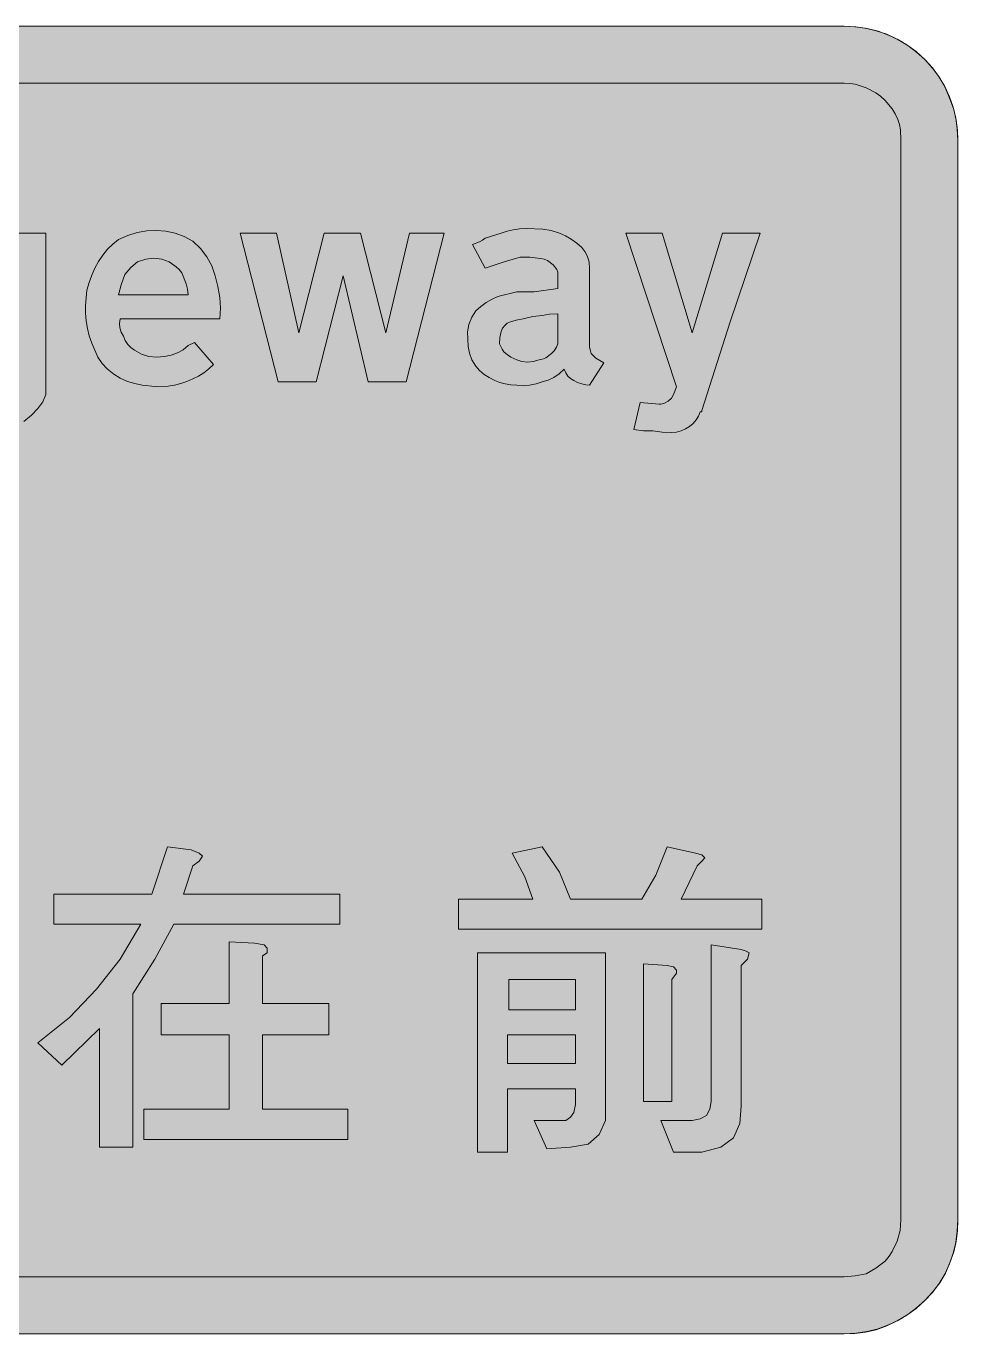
# Model space of a CAD drawing. Header units: metres. Extents: x 22 to 546, y 13 to 261.
# Drawn here: x 369.3 to 546.2, y 12.9 to 261 of the extents above; entities that cross this region are included whole.
import ezdxf

# ---------------------------------------------------------------- set-up
doc = ezdxf.new("R2010")
doc.units = ezdxf.units.M
for name, color, linetype, true_color in [('FILL_BLUE_0000FF', 7, 'Continuous', 0x0000ff), ('FILL_WHITE_FFFFFF', 7, 'Continuous', 0xffffff), ('STROKE_BLUE_0000FF', 7, 'Continuous', 0x0000ff)]:
    doc.layers.add(name, color=color, linetype=linetype, true_color=true_color)

msp = doc.modelspace()

# ---------------------------------------------------------------- hatches: boundary and pattern name
at = {"layer": 'FILL_BLUE_0000FF', "true_color": 0x0000ff}
h = msp.add_hatch(color=7, dxfattribs=at)
h.dxf.hatch_style = 1
h.paths.add_polyline_path([(524.55, 250.2), (525.63, 250.14), (526.65, 249.97), (528.75, 249.3), (530.55, 248.32), (531.45, 247.7), (532.35, 246.9), (533.66, 245.33), (534.25, 244.37), (534.75, 243.3), (535.1, 242.35), (535.28, 241.35), (535.35, 239.4), (535.35, 34.5), (535.18, 32.48), (534.64, 30.49), (533.7, 28.55), (533.08, 27.61), (532.35, 26.7), (530.55, 25.39), (528.75, 24.3), (526.65, 23.89), (524.55, 23.7), (43.35, 23.7), (41.46, 23.87), (39.49, 24.41), (38.51, 24.83), (37.57, 25.35), (36.68, 25.97), (35.85, 26.7), (35.05, 27.6), (34.43, 28.54), (33.45, 30.6), (33.06, 31.55), (32.77, 32.55), (32.61, 33.55), (32.55, 34.5), (32.55, 239.4), (32.61, 240.41), (32.77, 241.42), (33.04, 242.41), (33.41, 243.38), (34.45, 245.22), (35.85, 246.9), (36.68, 247.73), (37.57, 248.43), (38.51, 249), (39.49, 249.45), (40.48, 249.79), (41.46, 250.02), (43.35, 250.2), (524.55, 250.2)])
at = {"layer": 'FILL_WHITE_FFFFFF', "true_color": 0xffffff}
h = msp.add_hatch(color=7, dxfattribs=at)
h.dxf.hatch_style = 1
h.paths.add_polyline_path([(526.58, 260.89), (528.6, 260.59), (530.63, 260.11), (532.65, 259.5), (534.62, 258.54), (536.48, 257.44), (538.22, 256.17), (539.85, 254.7), (541.36, 253.02), (542.7, 251.17), (543.82, 249.22), (544.65, 247.2), (545.39, 245.18), (545.85, 243.19), (546.08, 241.25), (546.15, 239.4), (546.15, 34.5), (546.08, 32.48), (545.85, 30.45), (545.39, 28.43), (544.65, 26.4), (543.82, 24.43), (542.7, 22.57), (541.36, 20.83), (539.85, 19.2), (538.22, 17.73), (536.48, 16.46), (534.62, 15.36), (532.65, 14.4), (530.63, 13.66), (528.6, 13.2), (526.58, 12.97), (524.55, 12.9), (43.35, 12.9), (41.5, 12.97), (39.56, 13.2), (37.57, 13.66), (35.55, 14.4), (33.58, 15.36), (31.69, 16.46), (29.85, 17.73), (28.05, 19.2), (26.58, 20.83), (25.31, 22.57), (24.21, 24.43), (23.25, 26.4), (22.64, 28.43), (22.16, 30.45), (21.86, 32.48), (21.75, 34.5), (21.75, 239.4), (21.86, 241.25), (22.16, 243.19), (22.64, 245.18), (23.25, 247.2), (24.21, 249.22), (25.31, 251.17), (26.58, 253.02), (28.05, 254.7), (29.85, 256.17), (31.69, 257.44), (33.58, 258.54), (35.55, 259.5), (37.57, 260.11), (39.56, 260.59), (41.5, 260.89), (43.35, 261), (524.55, 261), (526.58, 260.89)])
h = msp.add_hatch(color=7, dxfattribs=at)
h.dxf.hatch_style = 1
h.paths.add_polyline_path([(373.05, 221.7), (373.05, 192.3), (373.05, 191.7), (373.05, 191.1), (372.44, 189.75), (371.51, 188.44), (370.31, 187.18), (368.85, 186), (367.18, 185.21), (365.36, 184.61), (363.49, 184.19), (361.65, 183.9), (360.17, 183.84), (358.68, 183.9), (357.17, 184.05), (355.65, 184.31), (352.62, 185.12), (349.65, 186.3), (351.45, 191.7), (353.7, 190.84), (355.95, 190.2), (357.08, 189.81), (358.2, 189.56), (359.33, 189.48), (360.45, 189.6), (361.53, 189.66), (362.52, 189.82), (363.41, 190.07), (364.2, 190.43), (364.87, 190.86), (365.43, 191.37), (365.86, 191.95), (366.15, 192.6), (366.3, 192.79), (366.45, 193.2), (366.45, 193.8), (366.45, 196.5), (366.45, 197.1), (365.55, 196.5), (363.83, 195.98), (362.4, 195.71), (361.05, 195.6), (359.03, 195.82), (357, 196.36), (355.88, 196.81), (354.75, 197.4), (353.52, 198.06), (352.33, 198.93), (351.21, 200.02), (350.21, 201.34), (349.37, 202.89), (348.72, 204.7), (348.3, 206.76), (348.15, 209.1), (348.3, 211.42), (348.72, 213.46), (349.37, 215.23), (350.21, 216.75), (351.21, 218.05), (352.33, 219.14), (353.52, 220.05), (354.75, 220.8), (355.88, 221.3), (357, 221.67), (359.03, 222.11), (361.05, 222.3), (362.59, 222.23), (363.45, 222.05), (364.35, 221.7), (365.7, 221.06), (367.05, 220.2), (367.05, 221.7), (373.05, 221.7)])
h.paths.add_polyline_path([(359.06, 215.92), (357.9, 215.4), (356.74, 214.54), (356.21, 213.96), (355.73, 213.26), (355.33, 212.44), (355.02, 211.48), (354.82, 210.37), (354.75, 209.1), (354.82, 207.78), (355.02, 206.62), (355.33, 205.62), (355.73, 204.76), (356.21, 204.04), (356.74, 203.43), (357.9, 202.54), (359.06, 202), (360.07, 201.72), (361.05, 201.6), (361.99, 201.72), (362.95, 202), (364.05, 202.54), (365.15, 203.43), (365.66, 204.04), (366.11, 204.76), (366.5, 205.62), (366.79, 206.62), (366.98, 207.78), (367.05, 209.1), (366.98, 210.37), (366.79, 211.48), (366.5, 212.44), (366.11, 213.26), (365.66, 213.96), (365.15, 214.54), (364.05, 215.4), (362.95, 215.92), (361.99, 216.19), (361.05, 216.3), (360.07, 216.19), (359.06, 215.92)], flags=16)
h = msp.add_hatch(color=7, dxfattribs=at)
h.dxf.hatch_style = 1
h.paths.add_polyline_path([(388.54, 193.61), (387.17, 194.21), (385.95, 195), (384.71, 195.96), (383.7, 197.02), (382.91, 198.21), (382.35, 199.5), (381.74, 200.86), (381.27, 202.25), (380.93, 203.66), (380.7, 205.09), (380.59, 206.53), (380.58, 207.98), (380.85, 210.9), (381.24, 212.35), (381.75, 213.75), (382.35, 215.1), (383.06, 216.37), (383.87, 217.57), (384.77, 218.66), (385.77, 219.64), (386.85, 220.5), (388.58, 221.29), (390.36, 221.85), (392.18, 222.17), (394.01, 222.26), (395.83, 222.11), (397.61, 221.72), (399.32, 221.09), (400.95, 220.2), (402.41, 218.79), (403.61, 217.24), (404.54, 215.52), (405.15, 213.6), (405.71, 211.58), (406.05, 209.55), (406.16, 207.52), (406.05, 205.5), (387.15, 205.5), (387.03, 204.6), (387.11, 203.74), (387.36, 202.93), (387.75, 202.2), (388.08, 201.36), (388.58, 200.62), (389.18, 200.01), (389.85, 199.5), (391.2, 198.76), (392.59, 198.34), (394.03, 198.19), (395.55, 198.3), (396.84, 198.59), (398.03, 199.01), (399.09, 199.61), (400.05, 200.4), (401.25, 201), (404.85, 196.8), (403.95, 195.96), (403.01, 195.22), (402.02, 194.61), (400.95, 194.1), (399.81, 193.59), (398.65, 193.2), (397.46, 192.9), (396.26, 192.71), (393.82, 192.62), (391.35, 192.9), (389.96, 193.19), (388.54, 193.61)])
h.paths.add_polyline_path([(399.95, 211.08), (399.68, 212.1), (398.85, 214.2), (398.35, 214.82), (397.76, 215.36), (396.45, 216.3), (395.05, 216.81), (393.56, 216.97), (392.02, 216.81), (390.45, 216.3), (389.14, 215.21), (388.05, 213.9), (387.34, 211.95), (386.85, 210), (400.05, 210), (399.95, 211.08)], flags=16)
h = msp.add_hatch(color=7, dxfattribs=at)
h.dxf.hatch_style = 1
h.paths.add_polyline_path([(421.05, 202.8), (425.85, 221.7), (429.45, 221.7), (432.75, 221.7), (437.55, 202.8), (442.05, 221.7), (448.65, 221.7), (441.45, 193.5), (434.25, 193.5), (429.45, 213.6), (424.35, 193.5), (417.15, 193.5), (409.95, 221.7), (416.85, 221.7), (421.05, 202.8)])
h = msp.add_hatch(color=7, dxfattribs=at)
h.dxf.hatch_style = 1
h.paths.add_polyline_path([(475.53, 192.96), (474.75, 193.13), (473.97, 193.41), (473.25, 193.8), (472.63, 194.13), (472.13, 194.62), (471.73, 195.23), (471.45, 195.9), (470.5, 195.06), (469.46, 194.36), (468.37, 193.83), (467.25, 193.5), (466.08, 193.11), (464.85, 192.86), (463.62, 192.78), (462.45, 192.9), (461.33, 192.96), (460.24, 193.13), (459.2, 193.41), (458.25, 193.8), (457.18, 194.31), (456.23, 194.92), (455.38, 195.66), (454.65, 196.5), (453.91, 197.68), (453.45, 198.94), (453.22, 200.25), (453.15, 201.6), (453.09, 202.99), (453.34, 204.41), (453.87, 205.78), (454.65, 207), (455.6, 207.84), (456.64, 208.58), (457.73, 209.19), (458.85, 209.7), (462.45, 210.6), (465.75, 210.6), (470.25, 211.2), (470.25, 212.4), (470.25, 213.9), (470.19, 214.35), (470.03, 214.8), (469.35, 215.7), (468.26, 216.53), (467.62, 216.8), (466.95, 216.9), (464.89, 217.16), (463.05, 217.2), (460.05, 216.3), (456.45, 215.1), (454.05, 219.6), (455.36, 220.09), (455.95, 220.4), (456.45, 220.8), (459.45, 221.7), (460.58, 222.09), (461.74, 222.37), (462.95, 222.54), (464.25, 222.6), (467.4, 222.49), (468.98, 222.22), (470.55, 221.7), (471.67, 221.19), (472.76, 220.57), (473.8, 219.84), (474.75, 219), (475.36, 218.22), (475.84, 217.27), (476.14, 216.22), (476.25, 215.1), (476.25, 212.1), (476.25, 209.1), (476.25, 200.1), (476.4, 199.39), (476.55, 198.9), (477.45, 198), (478.95, 197.1), (476.25, 192.9), (475.53, 192.96)])
h.paths.add_polyline_path([(464.44, 197.25), (465.53, 197.36), (466.65, 197.7), (467.32, 197.8), (467.96, 198.07), (469.05, 198.9), (469.5, 199.39), (469.95, 200.1), (470.21, 200.7), (470.25, 201.3), (470.25, 206.4), (468.64, 206.36), (467.25, 206.1), (465.45, 205.91), (463.65, 205.5), (462.34, 205.2), (461.25, 204.9), (460.63, 204.62), (460.13, 204.23), (459.73, 203.72), (459.45, 203.1), (459.19, 201.9), (459.15, 200.7), (459.64, 199.69), (459.95, 199.22), (460.35, 198.9), (461.29, 198.19), (462.45, 197.7), (463.4, 197.36), (464.44, 197.25)], flags=16)
h = msp.add_hatch(color=7, dxfattribs=at)
h.dxf.hatch_style = 1
h.paths.add_polyline_path([(492.75, 192.6), (483.15, 221.7), (490.05, 221.7), (495.75, 202.8), (501.45, 221.7), (508.65, 221.7), (502.95, 204.9), (497.55, 188.1), (497.55, 187.8), (497.25, 187.8), (496.94, 187.03), (496.49, 186.3), (495.91, 185.64), (495.23, 185.06), (494.46, 184.58), (493.62, 184.21), (492.75, 183.98), (491.85, 183.9), (490.05, 183.94), (488.25, 184.2), (486.45, 184.24), (484.65, 184.5), (485.85, 189.6), (489.45, 189.3), (489.75, 189.3), (490.46, 189.45), (491.18, 189.86), (491.78, 190.44), (492.15, 191.1), (492.75, 192.6)])
h = msp.add_hatch(color=7, dxfattribs=at)
h.dxf.hatch_style = 1
h.paths.add_polyline_path([(374.55, 96.3), (393.15, 96.3), (396.15, 105.3), (400.65, 104.7), (402.15, 104.1), (402.75, 103.5), (402.15, 102.6), (400.95, 101.7), (399.15, 96.3), (428.85, 96.3), (428.85, 90.6), (397.35, 90.6), (393.75, 84), (389.55, 77.4), (389.55, 48.3), (383.25, 48.3), (383.25, 70.8), (376.05, 63.9), (371.55, 68.1), (377.55, 72.9), (382.65, 78.3), (387.15, 84), (391.05, 90.6), (374.55, 90.6), (374.55, 96.3)])
h = msp.add_hatch(color=7, dxfattribs=at)
h.dxf.hatch_style = 1
h.paths.add_polyline_path([(463.95, 99.6), (461.55, 104.1), (467.25, 105.3), (470.55, 100.5), (472.65, 95.4), (486.15, 95.4), (488.85, 99.9), (490.95, 105.3), (496.35, 104.1), (497.55, 103.8), (498.15, 103.2), (497.55, 102.6), (496.65, 101.7), (493.65, 95.4), (508.95, 95.4), (508.95, 89.7), (451.35, 89.7), (451.35, 95.4), (465.45, 95.4), (463.95, 99.6)])
h = msp.add_hatch(color=7, dxfattribs=at)
h.dxf.hatch_style = 1
h.paths.add_polyline_path([(394.95, 75.6), (407.85, 75.6), (407.85, 87.3), (412.65, 87), (414.45, 86.7), (415.05, 86.1), (415.05, 85.2), (414.15, 84.6), (414.15, 75.6), (426.75, 75.6), (426.75, 69.6), (414.15, 69.6), (414.15, 55.5), (430.35, 55.5), (430.35, 49.8), (391.65, 49.8), (391.65, 55.5), (407.85, 55.5), (407.85, 69.6), (394.95, 69.6), (394.95, 75.6)])
h = msp.add_hatch(color=7, dxfattribs=at)
h.dxf.hatch_style = 1
h.paths.add_polyline_path([(479.25, 53.4), (478.05, 50.7), (475.95, 48.9), (472.65, 48.3), (468.15, 48), (465.75, 53.4), (470.25, 53.4), (471.75, 53.4), (472.65, 54), (473.25, 54.9), (473.55, 56.4), (473.55, 59.4), (460.65, 59.4), (460.65, 47.4), (454.95, 47.4), (454.95, 85.2), (479.25, 85.2), (479.25, 57.3), (479.25, 53.4)])
h.paths.add_polyline_path([(460.65, 69.6), (460.65, 64.2), (473.55, 64.2), (473.55, 69.6), (460.65, 69.6)], flags=16)
h.paths.add_polyline_path([(473.55, 80.1), (460.95, 80.1), (460.95, 74.4), (473.55, 74.4), (473.55, 80.1)], flags=16)
h = msp.add_hatch(color=7, dxfattribs=at)
h.dxf.hatch_style = 1
h.paths.add_polyline_path([(505.05, 85.8), (505.95, 85.5), (506.55, 85.2), (506.25, 84), (505.05, 82.8), (505.05, 56.1), (504.75, 52.8), (503.55, 50.1), (501.15, 48.3), (497.55, 47.4), (492.15, 47.4), (489.75, 53.4), (495.75, 53.4), (497.25, 53.7), (498.45, 54.3), (499.05, 55.5), (499.35, 57), (499.35, 86.7), (505.05, 85.8)])
h = msp.add_hatch(color=7, dxfattribs=at)
h.dxf.hatch_style = 1
h.paths.add_polyline_path([(490.95, 82.8), (492.15, 82.5), (492.75, 81.9), (492.75, 81.3), (491.85, 80.1), (491.85, 57), (486.45, 57), (486.45, 83.1), (490.95, 82.8)])

# ---------------------------------------------------------------- linework, layer by layer
at = {"layer": 'FILL_BLUE_0000FF', "lineweight": 0, "true_color": 0x0000ff}
msp.add_lwpolyline([(43.35, 250.2), (524.55, 250.2), (525.63, 250.14), (526.65, 249.97), (528.75, 249.3), (530.55, 248.32), (531.45, 247.7), (532.35, 246.9), (533.66, 245.33), (534.25, 244.37), (534.75, 243.3), (535.1, 242.35), (535.28, 241.35), (535.35, 239.4), (535.35, 34.5), (535.18, 32.48), (534.64, 30.49), (533.7, 28.55), (533.08, 27.61), (532.35, 26.7), (530.55, 25.39), (528.75, 24.3), (526.65, 23.89), (524.55, 23.7), (43.35, 23.7)], dxfattribs=at)
at = {"layer": 'FILL_WHITE_FFFFFF', "lineweight": 0, "true_color": 0xffffff}
for points in [[(43.35, 261), (524.55, 261), (526.58, 260.89), (528.6, 260.59), (530.63, 260.11), (532.65, 259.5), (534.62, 258.54), (536.48, 257.44), (538.22, 256.17), (539.85, 254.7), (541.36, 253.02), (542.7, 251.17), (543.82, 249.22), (544.65, 247.2), (545.39, 245.18), (545.85, 243.19), (546.08, 241.25), (546.15, 239.4), (546.15, 34.5), (546.08, 32.48), (545.85, 30.45), (545.39, 28.43), (544.65, 26.4), (543.82, 24.43), (542.7, 22.57), (541.36, 20.83), (539.85, 19.2), (538.22, 17.73), (536.48, 16.46), (534.62, 15.36), (532.65, 14.4), (530.63, 13.66), (528.6, 13.2), (526.58, 12.97), (524.55, 12.9), (43.35, 12.9)], [(367.05, 221.7), (373.05, 221.7), (373.05, 192.3), (373.05, 191.7), (373.05, 191.1), (372.44, 189.75), (371.51, 188.44), (370.31, 187.18), (368.85, 186)]]:
    msp.add_lwpolyline(points, dxfattribs=at)
for points in [[(388.54, 193.61), (387.17, 194.21), (385.95, 195), (384.71, 195.96), (383.7, 197.02), (382.91, 198.21), (382.35, 199.5), (381.74, 200.86), (381.27, 202.25), (380.93, 203.66), (380.7, 205.09), (380.59, 206.53), (380.58, 207.98), (380.85, 210.9), (381.24, 212.35), (381.75, 213.75), (382.35, 215.1), (383.06, 216.37), (383.87, 217.57), (384.77, 218.66), (385.77, 219.64), (386.85, 220.5), (388.58, 221.29), (390.36, 221.85), (392.18, 222.17), (394.01, 222.26), (395.83, 222.11), (397.61, 221.72), (399.32, 221.09), (400.95, 220.2), (402.41, 218.79), (403.61, 217.24), (404.54, 215.52), (405.15, 213.6), (405.71, 211.58), (406.05, 209.55), (406.16, 207.52), (406.05, 205.5), (387.15, 205.5), (387.03, 204.6), (387.11, 203.74), (387.36, 202.93), (387.75, 202.2), (388.08, 201.36), (388.58, 200.62), (389.18, 200.01), (389.85, 199.5), (391.2, 198.76), (392.59, 198.34), (394.03, 198.19), (395.55, 198.3), (396.84, 198.59), (398.03, 199.01), (399.09, 199.61), (400.05, 200.4), (401.25, 201), (404.85, 196.8), (403.95, 195.96), (403.01, 195.22), (402.02, 194.61), (400.95, 194.1), (399.81, 193.59), (398.65, 193.2), (397.46, 192.9), (396.26, 192.71), (393.82, 192.62), (391.35, 192.9), (389.96, 193.19)], [(421.05, 202.8), (425.85, 221.7), (429.45, 221.7), (432.75, 221.7), (437.55, 202.8), (442.05, 221.7), (448.65, 221.7), (441.45, 193.5), (434.25, 193.5), (429.45, 213.6), (424.35, 193.5), (417.15, 193.5), (409.95, 221.7), (416.85, 221.7)], [(475.53, 192.96), (474.75, 193.13), (473.97, 193.41), (473.25, 193.8), (472.63, 194.13), (472.13, 194.62), (471.73, 195.23), (471.45, 195.9), (470.5, 195.06), (469.46, 194.36), (468.37, 193.83), (467.25, 193.5), (466.08, 193.11), (464.85, 192.86), (463.62, 192.78), (462.45, 192.9), (461.33, 192.96), (460.24, 193.13), (459.2, 193.41), (458.25, 193.8), (457.18, 194.31), (456.23, 194.92), (455.38, 195.66), (454.65, 196.5), (453.91, 197.68), (453.45, 198.94), (453.22, 200.25), (453.15, 201.6), (453.09, 202.99), (453.34, 204.41), (453.87, 205.78), (454.65, 207), (455.6, 207.84), (456.64, 208.58), (457.73, 209.19), (458.85, 209.7), (462.45, 210.6), (465.75, 210.6), (470.25, 211.2), (470.25, 212.4), (470.25, 213.9), (470.19, 214.35), (470.03, 214.8), (469.35, 215.7), (468.26, 216.53), (467.62, 216.8), (466.95, 216.9), (464.89, 217.16), (463.05, 217.2), (460.05, 216.3), (456.45, 215.1), (454.05, 219.6), (455.36, 220.09), (455.95, 220.4), (456.45, 220.8), (459.45, 221.7), (460.58, 222.09), (461.74, 222.37), (462.95, 222.54), (464.25, 222.6), (467.4, 222.49), (468.98, 222.22), (470.55, 221.7), (471.67, 221.19), (472.76, 220.57), (473.8, 219.84), (474.75, 219), (475.36, 218.22), (475.84, 217.27), (476.14, 216.22), (476.25, 215.1), (476.25, 212.1), (476.25, 209.1), (476.25, 200.1), (476.4, 199.39), (476.55, 198.9), (477.45, 198), (478.95, 197.1), (476.25, 192.9)], [(492.75, 192.6), (483.15, 221.7), (490.05, 221.7), (495.75, 202.8), (501.45, 221.7), (508.65, 221.7), (502.95, 204.9), (497.55, 188.1), (497.55, 187.8), (497.25, 187.8), (496.94, 187.03), (496.49, 186.3), (495.91, 185.64), (495.23, 185.06), (494.46, 184.58), (493.62, 184.21), (492.75, 183.98), (491.85, 183.9), (490.05, 183.94), (488.25, 184.2), (486.45, 184.24), (484.65, 184.5), (485.85, 189.6), (489.45, 189.3), (489.75, 189.3), (490.46, 189.45), (491.18, 189.86), (491.78, 190.44), (492.15, 191.1)], [(399.95, 211.08), (399.68, 212.1), (398.85, 214.2), (398.35, 214.82), (397.76, 215.36), (396.45, 216.3), (395.05, 216.81), (393.56, 216.97), (392.02, 216.81), (390.45, 216.3), (389.14, 215.21), (388.05, 213.9), (387.34, 211.95), (386.85, 210), (400.05, 210)], [(464.44, 197.25), (465.53, 197.36), (466.65, 197.7), (467.32, 197.8), (467.96, 198.07), (469.05, 198.9), (469.5, 199.39), (469.95, 200.1), (470.21, 200.7), (470.25, 201.3), (470.25, 206.4), (468.64, 206.36), (467.25, 206.1), (465.45, 205.91), (463.65, 205.5), (462.34, 205.2), (461.25, 204.9), (460.63, 204.62), (460.13, 204.23), (459.73, 203.72), (459.45, 203.1), (459.19, 201.9), (459.15, 200.7), (459.64, 199.69), (459.95, 199.22), (460.35, 198.9), (461.29, 198.19), (462.45, 197.7), (463.4, 197.36)], [(374.55, 96.3), (393.15, 96.3), (396.15, 105.3), (400.65, 104.7), (402.15, 104.1), (402.75, 103.5), (402.15, 102.6), (400.95, 101.7), (399.15, 96.3), (428.85, 96.3), (428.85, 90.6), (397.35, 90.6), (393.75, 84), (389.55, 77.4), (389.55, 48.3), (383.25, 48.3), (383.25, 70.8), (376.05, 63.9), (371.55, 68.1), (377.55, 72.9), (382.65, 78.3), (387.15, 84), (391.05, 90.6), (374.55, 90.6)], [(463.95, 99.6), (461.55, 104.1), (467.25, 105.3), (470.55, 100.5), (472.65, 95.4), (486.15, 95.4), (488.85, 99.9), (490.95, 105.3), (496.35, 104.1), (497.55, 103.8), (498.15, 103.2), (497.55, 102.6), (496.65, 101.7), (493.65, 95.4), (508.95, 95.4), (508.95, 89.7), (451.35, 89.7), (451.35, 95.4), (465.45, 95.4)], [(394.95, 75.6), (407.85, 75.6), (407.85, 87.3), (412.65, 87), (414.45, 86.7), (415.05, 86.1), (415.05, 85.2), (414.15, 84.6), (414.15, 75.6), (426.75, 75.6), (426.75, 69.6), (414.15, 69.6), (414.15, 55.5), (430.35, 55.5), (430.35, 49.8), (391.65, 49.8), (391.65, 55.5), (407.85, 55.5), (407.85, 69.6), (394.95, 69.6)], [(479.25, 53.4), (478.05, 50.7), (475.95, 48.9), (472.65, 48.3), (468.15, 48), (465.75, 53.4), (470.25, 53.4), (471.75, 53.4), (472.65, 54), (473.25, 54.9), (473.55, 56.4), (473.55, 59.4), (460.65, 59.4), (460.65, 47.4), (454.95, 47.4), (454.95, 85.2), (479.25, 85.2), (479.25, 57.3)], [(505.05, 85.8), (505.95, 85.5), (506.55, 85.2), (506.25, 84), (505.05, 82.8), (505.05, 56.1), (504.75, 52.8), (503.55, 50.1), (501.15, 48.3), (497.55, 47.4), (492.15, 47.4), (489.75, 53.4), (495.75, 53.4), (497.25, 53.7), (498.45, 54.3), (499.05, 55.5), (499.35, 57), (499.35, 86.7)], [(490.95, 82.8), (492.15, 82.5), (492.75, 81.9), (492.75, 81.3), (491.85, 80.1), (491.85, 57), (486.45, 57), (486.45, 83.1)], [(473.55, 80.1), (460.95, 80.1), (460.95, 74.4), (473.55, 74.4)], [(460.65, 69.6), (460.65, 64.2), (473.55, 64.2), (473.55, 69.6)]]:
    msp.add_lwpolyline(points, close=True, dxfattribs=at)
at = {"layer": 'STROKE_BLUE_0000FF', "lineweight": 0, "true_color": 0x0000ff}
for points in [[(546.15, 34.5), (546.15, 239.4), (546.05, 241.52), (545.76, 243.6), (545.26, 245.64), (544.58, 247.61), (543.69, 249.52), (542.61, 251.34), (541.33, 253.07), (539.85, 254.7), (538.32, 256.09), (536.66, 257.33), (534.88, 258.41), (532.99, 259.31), (531, 260.03), (528.92, 260.56), (526.77, 260.89), (524.55, 261), (43.35, 261)], [(43.35, 12.9), (524.55, 12.9), (526.77, 13.01), (528.92, 13.34), (531, 13.87), (532.99, 14.59), (534.88, 15.49), (536.66, 16.57), (538.32, 17.81), (539.85, 19.2), (541.33, 20.74), (542.61, 22.43), (543.69, 24.25), (544.58, 26.17), (545.26, 28.18), (545.76, 30.25), (546.05, 32.37), (546.15, 34.5)]]:
    msp.add_lwpolyline(points, dxfattribs=at)

doc.saveas('drawing.dxf')
